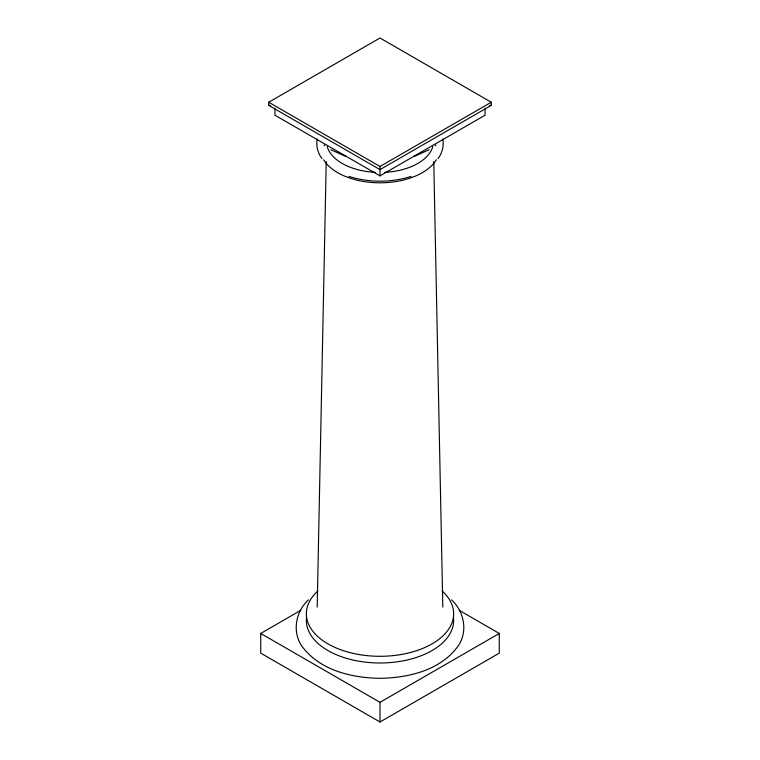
<?xml version="1.0" encoding="UTF-8"?>
<svg xmlns="http://www.w3.org/2000/svg" width="760" height="760" viewBox="0 0 760 760"><rect width="100%" height="100%" fill="white"/><g stroke="black" fill="none" stroke-linecap="round" stroke-linejoin="round"><path stroke-width="1.14" d="M317.186 607.097L326.24 161.69M317.291 138.985C315.78 145.891 317.86 153.093 321.993 158.707M438.007 158.707C442.139 153.093 444.22 145.891 442.709 138.985M308.437 599.868C294.947 612.056 291.602 634.106 303.658 648.47C321.765 670.88 352.44 677.892 380 678.319C408.015 677.872 439.565 670.633 457.301 647.14C468.369 632.747 464.541 611.695 451.563 599.868M435.185 145.758L436.031 145.036M268.736 102.239L380 38L491.264 102.239L491.264 105.383L380 169.623L268.736 105.383L268.736 102.239L380 166.478L491.264 102.239M274.968 108.138L274.968 115.225L380 175.864L485.032 115.225L485.032 108.138M459.173 610.308L499.272 633.46L499.272 653.135L380 722L260.727 653.135L260.727 633.46L300.827 610.308M260.727 633.46L380 702.325L499.272 633.46M429.181 149.71L414.124 156.446M411.122 176.405C391.039 182.789 368.961 182.789 348.878 176.405M489.649 105.478L491.264 105.383M268.736 105.383L270.351 105.478M345.876 156.446L330.819 149.71M323.969 145.036L324.815 145.758M433.76 161.69L442.814 607.097M380 166.478L380 175.864M380 702.325L380 722M453.539 618.25A73.635 42.512 0 0 1 380 662.995A73.635 42.512 0 0 1 306.46 618.25M432.782 146.614A53.495 30.884 0 0 1 384.665 172.358M375.335 172.358A53.495 30.884 0 0 1 327.218 146.614M436.363 159.799A59.793 34.523 0 0 1 380 182.799A59.793 34.523 0 0 1 323.637 159.799M442.111 590.947A73.635 42.512 0 0 1 428.146 645.952A73.635 42.512 0 0 1 331.854 645.952A73.635 42.512 0 0 1 317.889 590.947"/></g></svg>
